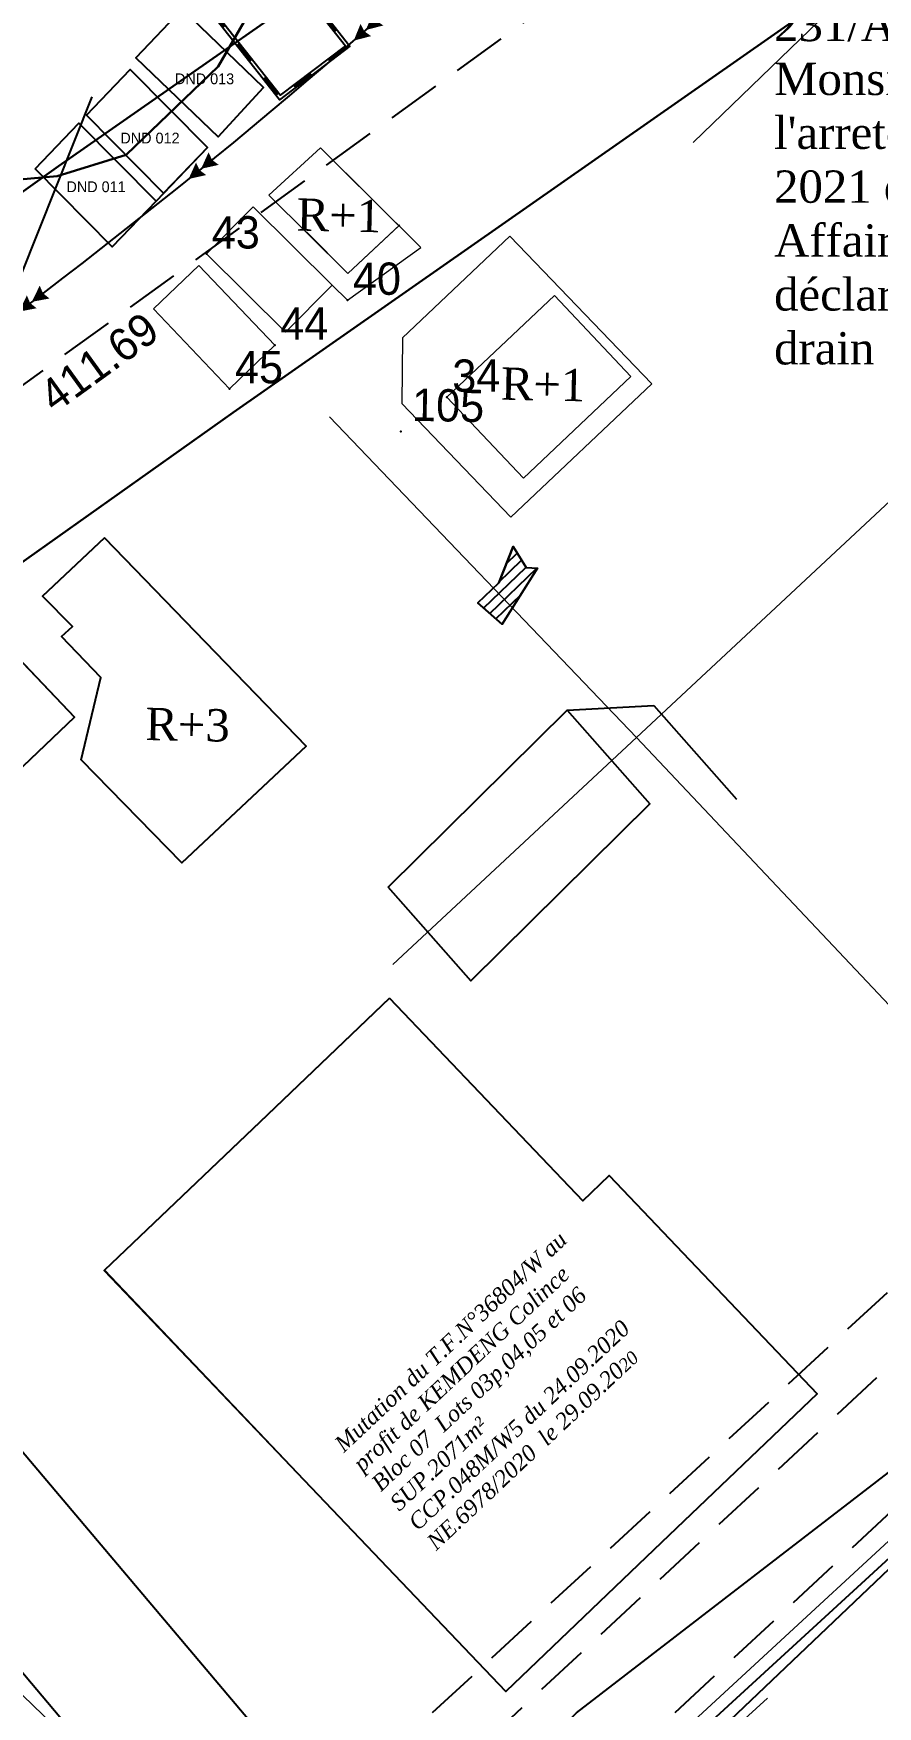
# Model space of a CAD drawing. Header units: millimetres. Extents: x 579832 to 917290, y 449831 to 1452191.
# Drawn here: x 583088.2 to 583166.6, y 451563.1 to 451718.4 of the extents above; entities that cross this region are included whole.
import ezdxf
from ezdxf.enums import TextEntityAlignment as Align

# ---------------------------------------------------------------- set-up
doc = ezdxf.new("R2010")
doc.units = ezdxf.units.MM
doc.header["$LTSCALE"] = 10
doc.linetypes.add('DASHED', pattern=[0.75, 0.5, -0.25])
doc.linetypes.add('Grille', pattern=[0.4, 0.2, -0.2])
for name, color, linetype in [('AssEP_s', 2, 'Continuous'), ('Cotation Linéaire', 255, 'Continuous'), ('Cotation Surface', 7, 'Continuous'), ('DPE', 2, 'Continuous'), ('drain nouveau', 6, 'Continuous'), ('end maj 26 02 2021', 7, 'Continuous'), ('Murs', 7, 'Continuous'), ('TableauDePoints', 7, 'Continuous'), ('TopoAlt', 7, 'Continuous'), ('TopoCod', 7, 'Continuous'), ('TopoMat', 7, 'Continuous'), ('TRACKS', 3, 'Continuous'), ('VOIRIES_7M5', 7, 'Continuous')]:
    doc.layers.add(name, color=color, linetype=linetype)
for name, color, linetype, lineweight in [('cH2O_intermitent', 140, 'Continuous', 30), ('drains_fossés', 120, 'Continuous', 20), ('Roads_others', 24, 'Continuous', 9)]:
    doc.layers.add(name, color=color, linetype=linetype, lineweight=lineweight)
doc.styles.add('STYLE3', font='tt0012m_.ttf', dxfattribs={"height": 13})
doc.styles.add('Times 1.0', font='times.ttf', dxfattribs={"width": 0.99, "height": 1})
pattern_1 = [(43.84733985, (-8963.0671, 11813.5945), (-0.5195544615, 0.540891081), [])]

# ---------------------------------------------------------------- blocks, each defined once
blk = doc.blocks.new('TCPOINT')
at = {"color": 0, "const_width": 0.0005}
blk.add_lwpolyline([(0, 0.00025, 1), (0, -0.00025, 1)], format="xyb", close=True, dxfattribs=at)
at = {"color": 0}
blk.add_point((0, 0), dxfattribs=at)
at = {"layer": 'TopoAlt'}
blk.add_attdef('ALT', text='', height=0.0015, dxfattribs=at).set_placement((0.0005, -0.0005), align=Align.TOP_LEFT)
at = {"layer": 'TopoCod'}
blk.add_attdef('COD', text='', height=0.0015, dxfattribs=at).set_placement((0.0005, 0), align=Align.MIDDLE_RIGHT)
at = {"layer": 'TopoMat'}
blk.add_attdef('MAT', text='', height=1, dxfattribs=at).set_placement((0.0005, 0.0005), align=Align.MIDDLE_LEFT)
blk = doc.blocks.new('GeoAssEP')
for points in [[(0, 0), (-1, -0.5), (-1, 0.5), (-0.875, 0)], [(1, 0), (0, -0.5), (0, 0.5), (0.125, 0)]]:
    blk.add_solid(points)

msp = doc.modelspace()

# ---------------------------------------------------------------- hatches: boundary and pattern name
h = msp.add_hatch()
h.set_pattern_fill('BAT_NORM', angle=-1.1527, style=0)
h.set_pattern_definition(pattern_1)
h.paths.add_polyline_path([(583135.01, 451668.73), (583131.71, 451663.52), (583129.45, 451665.52), (583131.4, 451667.38), (583132.75, 451670.73), (583133.94, 451668.78), (583135.01, 451668.73), (583131.71, 451663.52)])
h = msp.add_hatch()
h.set_pattern_fill('BAT_NORM', angle=-1.1527, style=0)
h.set_pattern_definition(pattern_1)
h.paths.add_polyline_path([(583135.01, 451668.73), (583131.71, 451663.52), (583129.45, 451665.52), (583131.4, 451667.38), (583132.75, 451670.73), (583133.94, 451668.78), (583135.01, 451668.73), (583131.71, 451663.52)])

# ---------------------------------------------------------------- linework, layer by layer
at = {"color": 7}
for p, q in [((583104.34, 451707.77), (583099.57, 451702.8)), ((583104.34, 451707.77), (583099.57, 451702.8)), ((583094.8, 451671.54), (583089.04, 451666.12)), ((583094.8, 451671.54), (583089.04, 451666.12)), ((583133.94, 451668.78), (583132.75, 451670.73)), ((583133.94, 451668.78), (583132.75, 451670.73)), ((583129.45, 451665.52), (583131.4, 451667.38)), ((583129.45, 451665.52), (583131.4, 451667.38)), ((583091.8, 451663.31), (583089.04, 451666.12)), ((583091.8, 451663.31), (583089.04, 451666.12)), ((583131.71, 451663.52), (583129.45, 451665.52)), ((583131.71, 451663.52), (583129.45, 451665.52)), ((583083.8, 451663.5), (583088.41, 451658.67)), ((583083.8, 451663.5), (583088.41, 451658.67)), ((583090.8, 451662.38), (583091.8, 451663.31)), ((583090.8, 451662.38), (583091.8, 451663.31)), ((583094.45, 451658.58), (583090.8, 451662.38)), ((583094.45, 451658.58), (583090.8, 451662.38)), ((583088.41, 451658.67), (583092.01, 451654.9)), ((583088.41, 451658.67), (583092.01, 451654.9)), ((583092.61, 451650.95), (583094.45, 451658.58)), ((583092.61, 451650.95), (583094.45, 451658.58)), ((583121.12, 451639.13), (583137.75, 451655.54)), ((583121.12, 451639.13), (583137.75, 451655.54)), ((583137.75, 451655.54), (583145.81, 451655.98)), ((583137.75, 451655.54), (583145.81, 451655.98)), ((583137.75, 451655.54), (583145.44, 451646.85)), ((583137.75, 451655.54), (583145.44, 451646.85)), ((583145.81, 451655.98), (583153.5, 451647.29)), ((583145.81, 451655.98), (583153.5, 451647.29)), ((583101.98, 451641.37), (583092.61, 451650.95)), ((583101.98, 451641.37), (583092.61, 451650.95)), ((583113.51, 451652.21), (583101.98, 451641.37)), ((583113.51, 451652.21), (583101.98, 451641.37)), ((583128.81, 451630.44), (583145.44, 451646.85)), ((583128.81, 451630.44), (583145.44, 451646.85)), ((583121.12, 451639.13), (583128.81, 451630.44)), ((583121.12, 451639.13), (583128.81, 451630.44)), ((583080.13, 451595.02), (583115.36, 451553.38)), ((583080.13, 451595.02), (583115.36, 451553.38)), ((583070.67, 451585.72), (583105.9, 451544.08)), ((583070.67, 451585.72), (583105.9, 451544.08))]:
    msp.add_line(p, q, dxfattribs=at)
at = {"color": 2, "lineweight": 13}
for p, q in [((583110.06, 451703.34), (583114.84, 451707.73)), ((583110.06, 451703.34), (583114.84, 451707.73)), ((583108.59, 451702.27), (583104.25, 451697.9)), ((583108.59, 451702.27), (583104.25, 451697.9)), ((583103.55, 451696.83), (583099.35, 451692.79)), ((583103.55, 451696.83), (583099.35, 451692.79)), ((583106.41, 451685.39), (583099.35, 451692.79)), ((583106.41, 451685.39), (583099.35, 451692.79)), ((583110.61, 451689.43), (583106.41, 451685.39)), ((583110.61, 451689.43), (583106.41, 451685.39))]:
    msp.add_line(p, q, dxfattribs=at)
at = {"color": 0, "lineweight": 13}
for p, q in [((583124.16, 451698.5), (583114.84, 451707.73)), ((583124.16, 451698.5), (583114.84, 451707.73)), ((583115.93, 451695), (583108.59, 451702.27)), ((583115.93, 451695), (583108.59, 451702.27)), ((583117.4, 451696.07), (583110.06, 451703.34)), ((583117.4, 451696.07), (583110.06, 451703.34)), ((583117.4, 451696.07), (583122.21, 451700.59)), ((583117.4, 451696.07), (583122.21, 451700.59)), ((583113.54, 451699.96), (583117.4, 451696.07)), ((583113.54, 451699.96), (583117.4, 451696.07)), ((583122.45, 451690.1), (583132.44, 451699.54)), ((583122.45, 451690.1), (583132.44, 451699.54)), ((583132.44, 451699.54), (583145.61, 451685.83)), ((583132.44, 451699.54), (583145.61, 451685.83)), ((583111.59, 451690.63), (583104.25, 451697.9)), ((583111.59, 451690.63), (583104.25, 451697.9)), ((583117.36, 451693.6), (583124.16, 451698.5)), ((583117.36, 451693.6), (583124.16, 451698.5)), ((583110.61, 451689.43), (583103.55, 451696.83)), ((583110.61, 451689.43), (583103.55, 451696.83)), ((583115.93, 451695), (583111.59, 451690.63)), ((583115.93, 451695), (583111.59, 451690.63)), ((583117.36, 451693.6), (583115.93, 451695)), ((583117.36, 451693.6), (583115.93, 451695)), ((583126.59, 451684.6), (583136.58, 451694.04)), ((583126.59, 451684.6), (583136.58, 451694.04)), ((583143.68, 451686.52), (583136.58, 451694.04)), ((583143.68, 451686.52), (583136.58, 451694.04)), ((583122.45, 451690.1), (583122.41, 451684.02)), ((583122.45, 451690.1), (583122.41, 451684.02)), ((583132.53, 451673.47), (583145.61, 451685.83)), ((583132.53, 451673.47), (583145.61, 451685.83)), ((583133.69, 451677.07), (583143.68, 451686.52)), ((583133.69, 451677.07), (583143.68, 451686.52)), ((583122.41, 451684.02), (583132.53, 451673.47)), ((583122.41, 451684.02), (583132.53, 451673.47)), ((583133.69, 451677.07), (583126.59, 451684.6)), ((583133.69, 451677.07), (583126.59, 451684.6))]:
    msp.add_line(p, q, dxfattribs=at)
at = {"color": 7, "flags": 128}
for points in [[(583110.13, 451726.65), (583117.58, 451717.17), (583111.04, 451712.2), (583103.59, 451721.69)], [(583110.13, 451726.65), (583117.58, 451717.17), (583111.04, 451712.2), (583103.59, 451721.69)], [(583110.08, 451726.23), (583117.16, 451717.22), (583111.1, 451712.62), (583104.02, 451721.63)], [(583110.08, 451726.23), (583117.16, 451717.22), (583111.1, 451712.62), (583104.02, 451721.63)], [(583102.01, 451720.6), (583097.7, 451716.09), (583105.34, 451708.77), (583109.56, 451713.36), (583102.01, 451720.6)], [(583102.01, 451720.6), (583097.7, 451716.09), (583105.34, 451708.77), (583109.56, 451713.36), (583102.01, 451720.6)], [(583093.1, 451710.77), (583097.18, 451715.01), (583104.34, 451707.77), (583100.26, 451703.53), (583093.1, 451710.77)], [(583093.1, 451710.77), (583097.18, 451715.01), (583104.34, 451707.77), (583100.26, 451703.53), (583093.1, 451710.77)], [(583088.34, 451705.79), (583092.41, 451710.04), (583099.57, 451702.8), (583095.5, 451698.55), (583088.34, 451705.79)], [(583088.34, 451705.79), (583092.41, 451710.04), (583099.57, 451702.8), (583095.5, 451698.55), (583088.34, 451705.79)], [(583094.8, 451671.54), (583113.51, 451652.21), (583101.98, 451641.37), (583092.61, 451650.95), (583094.45, 451658.58), (583090.8, 451662.38), (583091.8, 451663.31), (583089.04, 451666.12)], [(583094.8, 451671.54), (583113.51, 451652.21), (583101.98, 451641.37), (583092.61, 451650.95), (583094.45, 451658.58), (583090.8, 451662.38), (583091.8, 451663.31), (583089.04, 451666.12)], [(583135.01, 451668.73), (583131.71, 451663.52), (583129.45, 451665.52), (583131.4, 451667.38), (583132.75, 451670.73), (583133.94, 451668.78), (583135.01, 451668.73), (583131.71, 451663.52)], [(583135.01, 451668.73), (583131.71, 451663.52), (583129.45, 451665.52), (583131.4, 451667.38), (583132.75, 451670.73), (583133.94, 451668.78), (583135.01, 451668.73), (583131.71, 451663.52)], [(583078.97, 451658.89), (583083.8, 451663.5), (583092.01, 451654.9), (583086.56, 451649.69), (583082.86, 451653.3), (583083.58, 451654.06)], [(583078.97, 451658.89), (583083.8, 451663.5), (583092.01, 451654.9), (583086.56, 451649.69), (583082.86, 451653.3), (583083.58, 451654.06)], [(583121.12, 451639.13), (583137.75, 451655.54), (583145.44, 451646.85), (583128.81, 451630.44)], [(583121.12, 451639.13), (583137.75, 451655.54), (583145.44, 451646.85), (583128.81, 451630.44)]]:
    msp.add_lwpolyline(points, close=True, dxfattribs=at)
at = {"color": 0, "lineweight": 13, "flags": 128}
for points in [[(583110.06, 451703.34), (583114.84, 451707.73), (583122.13, 451700.52), (583117.4, 451696.07), (583110.06, 451703.34)], [(583110.06, 451703.34), (583114.84, 451707.73), (583122.13, 451700.52), (583117.4, 451696.07), (583110.06, 451703.34)], [(583104.25, 451697.9), (583108.59, 451702.27), (583115.93, 451695), (583111.59, 451690.63), (583104.25, 451697.9)], [(583104.25, 451697.9), (583108.59, 451702.27), (583115.93, 451695), (583111.59, 451690.63), (583104.25, 451697.9)], [(583126.59, 451684.6), (583136.58, 451694.04), (583143.68, 451686.52), (583133.69, 451677.07), (583126.59, 451684.6)], [(583126.59, 451684.6), (583136.58, 451694.04), (583143.68, 451686.52), (583133.69, 451677.07), (583126.59, 451684.6)]]:
    msp.add_lwpolyline(points, close=True, dxfattribs=at)
msp.add_lwpolyline([(583099.35, 451692.79), (583103.55, 451696.83), (583110.61, 451689.43), (583106.41, 451685.39), (583099.35, 451692.79, -6.533042)], format="xyb", dxfattribs=at)
msp.add_lwpolyline([(583099.35, 451692.79), (583103.55, 451696.83), (583110.61, 451689.43), (583106.41, 451685.39), (583099.35, 451692.79, -6.533042)], format="xyb", dxfattribs=at)
at = {"color": 7, "flags": 128}
for points in [[(583113.51, 451652.21), (583094.8, 451671.54)], [(583113.51, 451652.21), (583094.8, 451671.54)], [(583131.71, 451663.52), (583129.45, 451665.52), (583131.4, 451667.38), (583132.75, 451670.73), (583133.94, 451668.78), (583135.01, 451668.73)], [(583131.71, 451663.52), (583129.45, 451665.52), (583131.4, 451667.38), (583132.75, 451670.73), (583133.94, 451668.78), (583135.01, 451668.73)], [(583132.75, 451670.73), (583131.4, 451667.38)], [(583132.75, 451670.73), (583131.4, 451667.38)], [(583131.71, 451663.52), (583135.01, 451668.73)], [(583131.71, 451663.52), (583135.01, 451668.73)], [(583101.98, 451641.37), (583092.61, 451650.95), (583094.45, 451658.58), (583090.8, 451662.38), (583091.8, 451663.31), (583089.04, 451666.12)], [(583101.98, 451641.37), (583092.61, 451650.95), (583094.45, 451658.58), (583090.8, 451662.38), (583091.8, 451663.31), (583089.04, 451666.12)], [(583086.56, 451649.69), (583092.01, 451654.9)], [(583086.56, 451649.69), (583092.01, 451654.9)], [(583101.98, 451641.37), (583113.51, 451652.21)], [(583101.98, 451641.37), (583113.51, 451652.21)]]:
    msp.add_lwpolyline(points, dxfattribs=at)
at = {"color": 7, "start_tangent": (-0.926082, 0.377321)}
msp.add_spline([(583557.66, 451862.83), (583505.31, 451833.89), (583395.95, 451826.22), (583268.75, 451825.46), (583255.02, 451823.47), (583225.69, 451797.96), (583176.33, 451769.14), (583135.53, 451733.73), (583020.52, 451647.21), (583013.36, 451642.64), (582927.16, 451581.29), (582848.14, 451564.53), (582742.55, 451535.93), (582737.22, 451534.15), (582651.6, 451456.74), (582638.85, 451458.5)], degree=3, dxfattribs=at)
msp.add_spline([(583557.66, 451862.83), (583505.31, 451833.89), (583395.95, 451826.22), (583268.75, 451825.46), (583255.02, 451823.47), (583225.69, 451797.96), (583176.33, 451769.14), (583135.53, 451733.73), (583020.52, 451647.21), (583013.36, 451642.64), (582927.16, 451581.29), (582848.14, 451564.53), (582742.55, 451535.93), (582737.22, 451534.15), (582651.6, 451456.74), (582638.85, 451458.5)], degree=3, dxfattribs=at)
at = {"layer": 'cH2O_intermitent'}
msp.add_lwpolyline([(583107.73, 451719.41), (583105.34, 451715.29), (583096.79, 451707.08), (583090.39, 451705.12), (583084.42, 451704.59)], dxfattribs=at)
msp.add_lwpolyline([(583107.73, 451719.41), (583105.34, 451715.29), (583096.79, 451707.08), (583090.39, 451705.12), (583084.42, 451704.59)], dxfattribs=at)
at = {"layer": 'drain nouveau', "color": 7, "lineweight": 30}
for p, q in [((583090.51, 451706.04), (583264.3, 451827.37)), ((583090.51, 451706.04), (583264.3, 451827.37)), ((583272.98, 451799.36), (583106.73, 451683.17)), ((583272.98, 451799.36), (583106.73, 451683.17)), ((582921.41, 451586.08), (583090.51, 451706.04)), ((582921.41, 451586.08), (583090.51, 451706.04)), ((583106.73, 451683.17), (582933.7, 451560.6)), ((583106.73, 451683.17), (582933.7, 451560.6))]:
    msp.add_line(p, q, dxfattribs=at)
at = {"layer": 'drains_fossés'}
msp.add_line((583156.36, 451563.86), (583149.15, 451557.29), dxfattribs=at)
msp.add_line((583156.36, 451563.86), (583149.15, 451557.29), dxfattribs=at)
at = {"layer": 'end maj 26 02 2021', "flags": 128}
for points in [[(583093.61, 451712.49), (583083.61, 451687.49), (583081.11, 451684.99), (583071.11, 451679.99), (583066.11, 451674.99), (583058.61, 451667.49), (583048.61, 451642.49), (583048.61, 451637.49), (583053.61, 451632.49), (583056.11, 451627.49)], [(583093.61, 451712.49), (583083.61, 451687.49), (583081.11, 451684.99), (583071.11, 451679.99), (583066.11, 451674.99), (583058.61, 451667.49), (583048.61, 451642.49), (583048.61, 451637.49), (583053.61, 451632.49), (583056.11, 451627.49)], [(583093.61, 451712.49), (583083.61, 451687.49), (583081.11, 451684.99), (583071.11, 451679.99), (583066.11, 451674.99), (583058.61, 451667.49), (583048.61, 451642.49), (583048.61, 451637.49), (583053.61, 451632.49), (583056.11, 451627.49)], [(583093.61, 451712.49), (583083.61, 451687.49), (583081.11, 451684.99), (583071.11, 451679.99), (583066.11, 451674.99), (583058.61, 451667.49), (583048.61, 451642.49), (583048.61, 451637.49), (583053.61, 451632.49), (583056.11, 451627.49)], [(583071.11, 451499.99), (583108.61, 451532.49), (583138.61, 451562.49), (583171.11, 451587.49), (583193.61, 451609.99), (583211.11, 451624.99)], [(583071.11, 451499.99), (583108.61, 451532.49), (583138.61, 451562.49), (583171.11, 451587.49), (583193.61, 451609.99), (583211.11, 451624.99)], [(583071.11, 451499.99), (583108.61, 451532.49), (583138.61, 451562.49), (583171.11, 451587.49), (583193.61, 451609.99), (583211.11, 451624.99)], [(583071.11, 451499.99), (583108.61, 451532.49), (583138.61, 451562.49), (583171.11, 451587.49), (583193.61, 451609.99), (583211.11, 451624.99)], [(583141.11, 451552.49), (583171.11, 451579.99)], [(583141.11, 451552.49), (583171.11, 451579.99)], [(583141.11, 451552.49), (583171.11, 451579.99)], [(583141.11, 451552.49), (583171.11, 451579.99)]]:
    msp.add_lwpolyline(points, dxfattribs=at)
at = {"layer": 'end maj 26 02 2021', "color": 150, "lineweight": -3, "flags": 128}
msp.add_lwpolyline([(583121.26, 451628.83), (583109.24, 451617.35), (583094.77, 451603.55), (583112.72, 451584.74)], dxfattribs=at)
msp.add_lwpolyline([(583121.26, 451628.83), (583109.24, 451617.35), (583094.77, 451603.55), (583112.72, 451584.74)], dxfattribs=at)
msp.add_lwpolyline([(583121.26, 451628.83), (583109.24, 451617.35), (583094.77, 451603.55), (583112.72, 451584.74)], dxfattribs=at)
msp.add_lwpolyline([(583121.26, 451628.83), (583109.24, 451617.35), (583094.77, 451603.55), (583112.72, 451584.74)], dxfattribs=at)
msp.add_lwpolyline([(583121.26, 451628.83), (583109.24, 451617.35), (583094.77, 451603.55), (583112.72, 451584.74)], dxfattribs=at)
msp.add_lwpolyline([(583121.26, 451628.83), (583109.24, 451617.35), (583094.77, 451603.55), (583112.72, 451584.74)], dxfattribs=at)
at = {"layer": 'end maj 26 02 2021', "color": 3, "lineweight": -3, "flags": 128}
msp.add_lwpolyline([(583121.26, 451628.83), (583139.21, 451610.01), (583141.66, 451612.36), (583160.98, 451592.1), (583146.51, 451578.29), (583132.05, 451564.48), (583112.72, 451584.74), (583094.78, 451603.56), (583109.24, 451617.35)], close=True, dxfattribs=at)
msp.add_lwpolyline([(583121.26, 451628.83), (583139.21, 451610.01), (583141.66, 451612.36), (583160.98, 451592.1), (583146.51, 451578.29), (583132.05, 451564.48), (583112.72, 451584.74), (583094.78, 451603.56), (583109.24, 451617.35)], close=True, dxfattribs=at)
msp.add_lwpolyline([(583121.26, 451628.83), (583139.21, 451610.01), (583141.66, 451612.36), (583160.98, 451592.1), (583146.51, 451578.29), (583132.05, 451564.48), (583112.72, 451584.74), (583094.78, 451603.56), (583109.24, 451617.35)], close=True, dxfattribs=at)
msp.add_lwpolyline([(583121.26, 451628.83), (583139.21, 451610.01), (583141.66, 451612.36), (583160.98, 451592.1), (583146.51, 451578.29), (583132.05, 451564.48), (583112.72, 451584.74), (583094.78, 451603.56), (583109.24, 451617.35)], close=True, dxfattribs=at)
msp.add_lwpolyline([(583121.26, 451628.83), (583139.21, 451610.01), (583141.66, 451612.36), (583160.98, 451592.1), (583146.51, 451578.29), (583132.05, 451564.48), (583112.72, 451584.74), (583094.78, 451603.56), (583109.24, 451617.35)], close=True, dxfattribs=at)
msp.add_lwpolyline([(583121.26, 451628.83), (583139.21, 451610.01), (583141.66, 451612.36), (583160.98, 451592.1), (583146.51, 451578.29), (583132.05, 451564.48), (583112.72, 451584.74), (583094.78, 451603.56), (583109.24, 451617.35)], close=True, dxfattribs=at)
at = {"layer": 'Murs', "color": 7, "linetype": 'Grille', "lineweight": 30, "flags": 128}
msp.add_lwpolyline([(583110.11, 451726.44), (583117.37, 451717.19), (583111.07, 451712.41), (583103.81, 451721.66)], close=True, dxfattribs=at)
msp.add_lwpolyline([(583110.11, 451726.44), (583117.37, 451717.19), (583111.07, 451712.41), (583103.81, 451721.66)], close=True, dxfattribs=at)
at = {"layer": 'Roads_others'}
for points in [[(583276.76, 451679.18), (583226.47, 451729.75), (583205.59, 451748.84), (583200.85, 451753.2), (583197.98, 451753.61), (583195.49, 451752.71), (583149.45, 451708.23)], [(583276.76, 451679.18), (583226.47, 451729.75), (583205.59, 451748.84), (583200.85, 451753.2), (583197.98, 451753.61), (583195.49, 451752.71), (583149.45, 451708.23)], [(583027.13, 451436.82), (583029.11, 451445.5), (583042.82, 451461.85), (583055.45, 451474.89), (583113.94, 451528.55), (583118.89, 451533.45), (583145.54, 451558.05), (583179.68, 451589.57), (583192.73, 451601.62), (583276.76, 451679.18), (583341.33, 451738.52), (583345.91, 451741.89), (583352.08, 451744.59), (583357.98, 451745.4), (583377.63, 451745.12), (583522.52, 451734.78), (583533.88, 451730.78), (583543.44, 451725.6), (583552.21, 451718.22), (583559.79, 451710.35), (583577.51, 451688.89)], [(583027.13, 451436.82), (583029.11, 451445.5), (583042.82, 451461.85), (583055.45, 451474.89), (583113.94, 451528.55), (583118.89, 451533.45), (583145.54, 451558.05), (583179.68, 451589.57), (583192.73, 451601.62), (583276.76, 451679.18), (583341.33, 451738.52), (583345.91, 451741.89), (583352.08, 451744.59), (583357.98, 451745.4), (583377.63, 451745.12), (583522.52, 451734.78), (583533.88, 451730.78), (583543.44, 451725.6), (583552.21, 451718.22), (583559.79, 451710.35), (583577.51, 451688.89)], [(583226.47, 451729.75), (583144.19, 451653.02), (583121.58, 451631.94)], [(583226.47, 451729.75), (583144.19, 451653.02), (583121.58, 451631.94)], [(583115.69, 451682.77), (583144.19, 451653.02), (583192.73, 451601.62)], [(583115.69, 451682.77), (583144.19, 451653.02), (583192.73, 451601.62)], [(582970.55, 451511.99), (582992.72, 451520.66), (582995.7, 451521.84), (582998.97, 451524.07), (583065.32, 451574.85), (583068.74, 451575.81), (583072.32, 451575.74), (583075.96, 451574.93), (583118.89, 451533.45)], [(582970.55, 451511.99), (582992.72, 451520.66), (582995.7, 451521.84), (582998.97, 451524.07), (583065.32, 451574.85), (583068.74, 451575.81), (583072.32, 451575.74), (583075.96, 451574.93), (583118.89, 451533.45)]]:
    msp.add_lwpolyline(points, dxfattribs=at)
at = {"layer": 'TRACKS'}
msp.add_polyline3d([(582778.28, 451358.41, 16.06), (582776, 451361, 16), (582780, 451406, 16), (582825, 451432, 17.92), (582942, 451441, 19.36), (583019, 451446, 18.88), (583052, 451464, 21.77), (583112, 451522, 25.61), (583151, 451560, 28.98), (583192, 451599, 32.34), (583268, 451670, 30.42), (583335, 451729, 30.9), (583374, 451746, 30.9), (583441, 451742, 34.74), (583515, 451738, 33.78), (583560, 451718, 34.26), (583574, 451705, 35.23), (583607, 451692, 36.19), (583661, 451688, 35.71), (583666, 451690, 35.71), (583659, 451706, 35.23), (583641, 451729, 33.3), (583618, 451755, 31.86), (583616.41, 451756.7, 31.71)], dxfattribs=at)
msp.add_polyline3d([(582778.28, 451358.41, 16.06), (582776, 451361, 16), (582780, 451406, 16), (582825, 451432, 17.92), (582942, 451441, 19.36), (583019, 451446, 18.88), (583052, 451464, 21.77), (583112, 451522, 25.61), (583151, 451560, 28.98), (583192, 451599, 32.34), (583268, 451670, 30.42), (583335, 451729, 30.9), (583374, 451746, 30.9), (583441, 451742, 34.74), (583515, 451738, 33.78), (583560, 451718, 34.26), (583574, 451705, 35.23), (583607, 451692, 36.19), (583661, 451688, 35.71), (583666, 451690, 35.71), (583659, 451706, 35.23), (583641, 451729, 33.3), (583618, 451755, 31.86), (583616.41, 451756.7, 31.71)], dxfattribs=at)
at = {"layer": 'VOIRIES_7M5', "linetype": 'DASHED'}
msp.add_lwpolyline([(583550.54, 451859.64), (583559.62, 451812.65), (583621.69, 451770.76), (583594.62, 451698.71), (583544.17, 451750.91), (583338.33, 451759.16), (583101.7, 451540.77), (583085.42, 451558.42), (583011.17, 451486.72), (582756.2, 451468.79), (582727.16, 451494.24), (582746.11, 451525.27), (582927.03, 451569.88), (583260.62, 451811.15), (583480.62, 451812.52)], close=True, dxfattribs=at)
msp.add_lwpolyline([(583550.54, 451859.64), (583559.62, 451812.65), (583621.69, 451770.76), (583594.62, 451698.71), (583544.17, 451750.91), (583338.33, 451759.16), (583101.7, 451540.77), (583085.42, 451558.42), (583011.17, 451486.72), (582756.2, 451468.79), (582727.16, 451494.24), (582746.11, 451525.27), (582927.03, 451569.88), (583260.62, 451811.15), (583480.62, 451812.52)], close=True, dxfattribs=at)
for points in [[(582772.36, 451416.68), (582778.75, 451421.71), (582791.41, 451428.03), (582801.75, 451432.22), (582815, 451434.47), (582921.87, 451444.2), (583000.36, 451450.35), (583022.09, 451460.12), (583035.56, 451470.37), (583046.24, 451480.91), (583069.52, 451503.37), (583327.83, 451743.67), (583336.06, 451751.45), (583342.09, 451756.07), (583347.84, 451758.29), (583355.97, 451757.68), (583522.81, 451745.7), (583533.97, 451743.78), (583541.66, 451738.22), (583551.82, 451727.67), (583563.61, 451715.07), (583572.02, 451705.88)], [(582772.36, 451416.68), (582778.75, 451421.71), (582791.41, 451428.03), (582801.75, 451432.22), (582815, 451434.47), (582921.87, 451444.2), (583000.36, 451450.35), (583022.09, 451460.12), (583035.56, 451470.37), (583046.24, 451480.91), (583069.52, 451503.37), (583327.83, 451743.67), (583336.06, 451751.45), (583342.09, 451756.07), (583347.84, 451758.29), (583355.97, 451757.68), (583522.81, 451745.7), (583533.97, 451743.78), (583541.66, 451738.22), (583551.82, 451727.67), (583563.61, 451715.07), (583572.02, 451705.88)], [(582772.36, 451416.68), (582778.75, 451421.71), (582791.41, 451428.03), (582801.75, 451432.22), (582815, 451434.47), (582921.87, 451444.2), (583000.36, 451450.35), (583022.09, 451460.12), (583035.56, 451470.37), (583046.24, 451480.91), (583069.52, 451503.37), (583327.83, 451743.67), (583336.06, 451751.45), (583342.09, 451756.07), (583347.84, 451758.29), (583355.97, 451757.68), (583522.81, 451745.7), (583533.97, 451743.78), (583541.66, 451738.22), (583551.82, 451727.67), (583563.61, 451715.07), (583572.02, 451705.88)], [(582772.36, 451416.68), (582778.75, 451421.71), (582791.41, 451428.03), (582801.75, 451432.22), (582815, 451434.47), (582921.87, 451444.2), (583000.36, 451450.35), (583022.09, 451460.12), (583035.56, 451470.37), (583046.24, 451480.91), (583069.52, 451503.37), (583327.83, 451743.67), (583336.06, 451751.45), (583342.09, 451756.07), (583347.84, 451758.29), (583355.97, 451757.68), (583522.81, 451745.7), (583533.97, 451743.78), (583541.66, 451738.22), (583551.82, 451727.67), (583563.61, 451715.07), (583572.02, 451705.88)], [(583042.13, 451462.8), (583053.23, 451473.76), (583076.4, 451496.11), (583269.97, 451676.18)], [(583042.13, 451462.8), (583053.23, 451473.76), (583076.4, 451496.11), (583269.97, 451676.18)], [(583042.13, 451462.8), (583053.23, 451473.76), (583076.4, 451496.11), (583269.97, 451676.18)], [(583042.13, 451462.8), (583053.23, 451473.76), (583076.4, 451496.11), (583269.97, 451676.18)]]:
    msp.add_lwpolyline(points, dxfattribs=at)

# ---------------------------------------------------------------- block references
at = {"color": 2, "lineweight": 13}
ref = msp.add_blockref('TCPOINT', (583104.25, 451697.9), dxfattribs=at)
ref.add_attrib('MAT', '43', (583104.75, 451698.4), dxfattribs={"layer": 'TopoMat', "height": 3})
ref = msp.add_blockref('TCPOINT', (583104.25, 451697.9), dxfattribs=at)
ref.add_attrib('MAT', '43', (583104.75, 451698.4), dxfattribs={"layer": 'TopoMat', "height": 3})
at = {"color": 0, "lineweight": 13}
ref = msp.add_blockref('TCPOINT', (583117.36, 451693.6), dxfattribs=at)
ref.add_attrib('MAT', '40', (583117.86, 451694.1), dxfattribs={"layer": 'TopoMat', "height": 3})
ref = msp.add_blockref('TCPOINT', (583117.36, 451693.6), dxfattribs=at)
ref.add_attrib('MAT', '40', (583117.86, 451694.1), dxfattribs={"layer": 'TopoMat', "height": 3})
at = {"color": 2, "lineweight": 13}
ref = msp.add_blockref('TCPOINT', (583110.61, 451689.43), dxfattribs=at)
ref.add_attrib('MAT', '44', (583111.11, 451689.93), dxfattribs={"layer": 'TopoMat', "height": 3})
ref = msp.add_blockref('TCPOINT', (583110.61, 451689.43), dxfattribs=at)
ref.add_attrib('MAT', '44', (583111.11, 451689.93), dxfattribs={"layer": 'TopoMat', "height": 3})
ref = msp.add_blockref('TCPOINT', (583106.41, 451685.39), dxfattribs=at)
ref.add_attrib('MAT', '45', (583106.91, 451685.89), dxfattribs={"layer": 'TopoMat', "height": 3})
ref = msp.add_blockref('TCPOINT', (583106.41, 451685.39), dxfattribs=at)
ref.add_attrib('MAT', '45', (583106.91, 451685.89), dxfattribs={"layer": 'TopoMat', "height": 3})
ref = msp.add_blockref('TCPOINT', (583126.59, 451684.6), dxfattribs=at)
ref.add_attrib('MAT', '34', (583127.09, 451685.1), dxfattribs={"layer": 'TopoMat', "height": 3})
ref = msp.add_blockref('TCPOINT', (583126.59, 451684.6), dxfattribs=at)
ref.add_attrib('MAT', '34', (583127.09, 451685.1), dxfattribs={"layer": 'TopoMat', "height": 3})
ref = msp.add_blockref('TCPOINT', (583122.31, 451681.43), dxfattribs=dict(at, rotation=358.8473398474337))
ref.add_attrib('MAT', '105', (583123.33, 451682.41), dxfattribs={"layer": 'TopoMat', "height": 3, "rotation": 358.8473})
ref = msp.add_blockref('TCPOINT', (583122.31, 451681.43), dxfattribs=dict(at, rotation=358.8473398474337))
ref.add_attrib('MAT', '105', (583123.33, 451682.41), dxfattribs={"layer": 'TopoMat', "height": 3, "rotation": 358.8473})
at = {"layer": 'AssEP_s'}
for p, xscale, yscale, zscale, rotation in [((583119.06, 451718.68), 1.499999999979502, 1.499999999979502, 1.499999999979502, 221.1505474618387), ((583119.06, 451718.68), 1.499999999979502, 1.499999999979502, 1.499999999979502, 221.1505474618387), ((583103.76, 451705.8), 1.500000000026743, 1.500000000026743, 1.500000000026743, 219.0887271065826), ((583103.76, 451705.8), 1.500000000026743, 1.500000000026743, 1.500000000026743, 219.0887271065826), ((583088.03, 451693.45), 1.499999999991751, 1.499999999991751, 1.499999999991751, 217.2544571272751), ((583088.03, 451693.45), 1.499999999991751, 1.499999999991751, 1.499999999991751, 217.2544571272751)]:
    msp.add_blockref('GeoAssEP', p, dxfattribs=dict(at, xscale=xscale, yscale=yscale, zscale=zscale, rotation=rotation))

# ---------------------------------------------------------------- texts
at = {"layer": 'Cotation Linéaire', "color": 7, "style": 'STYLE3'}
msp.add_text('411.69', height=3, rotation=35.876, dxfattribs=at).set_placement((583094.26, 451687.86), align=Align.MIDDLE_CENTER)
msp.add_text('411.69', height=3, rotation=35.876, dxfattribs=at).set_placement((583094.26, 451687.86), align=Align.MIDDLE_CENTER)
at = {"layer": 'Cotation Surface', "color": 0, "lineweight": 13, "char_height": 3, "width": 29.8746, "attachment_point": 1, "rotation": 358.8473, "style": 'STYLE3'}
for s, insert in [('{\\fTimes New Roman|b0|i0|c0|p18;R+1}', (583112.67, 451703.06)), ('{\\fTimes New Roman|b0|i0|c0|p18;R+1}', (583112.67, 451703.06)), ('{\\fTimes New Roman|b0|i0|c0|p18;R+1}', (583131.63, 451687.37)), ('{\\fTimes New Roman|b0|i0|c0|p18;R+1}', (583131.63, 451687.37)), ('{\\fTimes New Roman|b0|i0|c0|p18;R+3}', (583098.62, 451655.78)), ('{\\fTimes New Roman|b0|i0|c0|p18;R+3}', (583098.62, 451655.78))]:
    msp.add_mtext(s, dxfattribs=dict(at, insert=insert))
at = {"layer": 'DPE', "lineweight": 80, "insert": (583156.98, 451730.65), "char_height": 3, "width": 115.1395, "attachment_point": 1, "style": 'STYLE3'}
msp.add_mtext('{\\fDutch801 Rm BT|b0|i0|c0|p18;Plan d\'état des lieux d\'une partie du titre foncier 25070/W établi le 14/07/2021 suivant arrêté n°\\P231/AP/C19/SAAJP  en date du 27 Décembre 2019 de Monsieur le Préfet du Département du Wouri en exécution de l\'arreté n°1073/MINDCAF/SG/D1/D12/D124 du 03 Septembre 2021 de Monsieur le Ministre des Domaines,du Cadastre et des Affaires Foncières portant prorogation des effets de la déclaration d\'utilité publique, les travaux d\'aménagement du drain NGNIM au lieu-dit "Happy Sport".}', dxfattribs=at)
msp.add_mtext('{\\fDutch801 Rm BT|b0|i0|c0|p18;Plan d\'état des lieux d\'une partie du titre foncier 25070/W établi le 14/07/2021 suivant arrêté n°\\P231/AP/C19/SAAJP  en date du 27 Décembre 2019 de Monsieur le Préfet du Département du Wouri en exécution de l\'arreté n°1073/MINDCAF/SG/D1/D12/D124 du 03 Septembre 2021 de Monsieur le Ministre des Domaines,du Cadastre et des Affaires Foncières portant prorogation des effets de la déclaration d\'utilité publique, les travaux d\'aménagement du drain NGNIM au lieu-dit "Happy Sport".}', dxfattribs=at)
at = {"layer": 'end maj 26 02 2021', "color": 150, "linetype": 'ByBlock', "lineweight": -3, "ltscale": 0.0014, "insert": (583116, 451587.68), "char_height": 1.2, "width": 32.8928, "attachment_point": 1, "rotation": 43.2791, "style": 'Times 1.0'}
msp.add_mtext('{\\fTimes New Roman|b0|i1|c0|p18;\\H1.25x;\\C1;Mutation du T.F.N°36804/W\\C7; au profit de KEMDENG Colince \\PBloc 07  Lots 03p,04,05 et 06\\PSUP.2071m²\\PCCP.048M/W5 du 24.09.2020\\PNE.6978/2020  le 29.09.20\\H0.8x;20}', dxfattribs=at)
msp.add_mtext('{\\fTimes New Roman|b0|i1|c0|p18;\\H1.25x;\\C1;Mutation du T.F.N°36804/W\\C7; au profit de KEMDENG Colince \\PBloc 07  Lots 03p,04,05 et 06\\PSUP.2071m²\\PCCP.048M/W5 du 24.09.2020\\PNE.6978/2020  le 29.09.20\\H0.8x;20}', dxfattribs=at)
msp.add_mtext('{\\fTimes New Roman|b0|i1|c0|p18;\\H1.25x;\\C1;Mutation du T.F.N°36804/W\\C7; au profit de KEMDENG Colince \\PBloc 07  Lots 03p,04,05 et 06\\PSUP.2071m²\\PCCP.048M/W5 du 24.09.2020\\PNE.6978/2020  le 29.09.20\\H0.8x;20}', dxfattribs=at)
msp.add_mtext('{\\fTimes New Roman|b0|i1|c0|p18;\\H1.25x;\\C1;Mutation du T.F.N°36804/W\\C7; au profit de KEMDENG Colince \\PBloc 07  Lots 03p,04,05 et 06\\PSUP.2071m²\\PCCP.048M/W5 du 24.09.2020\\PNE.6978/2020  le 29.09.20\\H0.8x;20}', dxfattribs=at)
msp.add_mtext('{\\fTimes New Roman|b0|i1|c0|p18;\\H1.25x;\\C1;Mutation du T.F.N°36804/W\\C7; au profit de KEMDENG Colince \\PBloc 07  Lots 03p,04,05 et 06\\PSUP.2071m²\\PCCP.048M/W5 du 24.09.2020\\PNE.6978/2020  le 29.09.20\\H0.8x;20}', dxfattribs=at)
msp.add_mtext('{\\fTimes New Roman|b0|i1|c0|p18;\\H1.25x;\\C1;Mutation du T.F.N°36804/W\\C7; au profit de KEMDENG Colince \\PBloc 07  Lots 03p,04,05 et 06\\PSUP.2071m²\\PCCP.048M/W5 du 24.09.2020\\PNE.6978/2020  le 29.09.20\\H0.8x;20}', dxfattribs=at)
at = {"layer": 'TableauDePoints', "color": 0, "lineweight": 13, "style": 'STYLE3'}
for s, p in [('DND 013', (583104.08, 451714.15)), ('DND 013', (583104.08, 451714.15)), ('DND 012', (583099.01, 451708.65)), ('DND 012', (583099.01, 451708.65)), ('DND 011', (583094, 451704.13)), ('DND 011', (583094, 451704.13))]:
    msp.add_text(s, height=1, dxfattribs=at).set_placement(p, align=Align.MIDDLE_CENTER)

doc.saveas('drawing.dxf')
